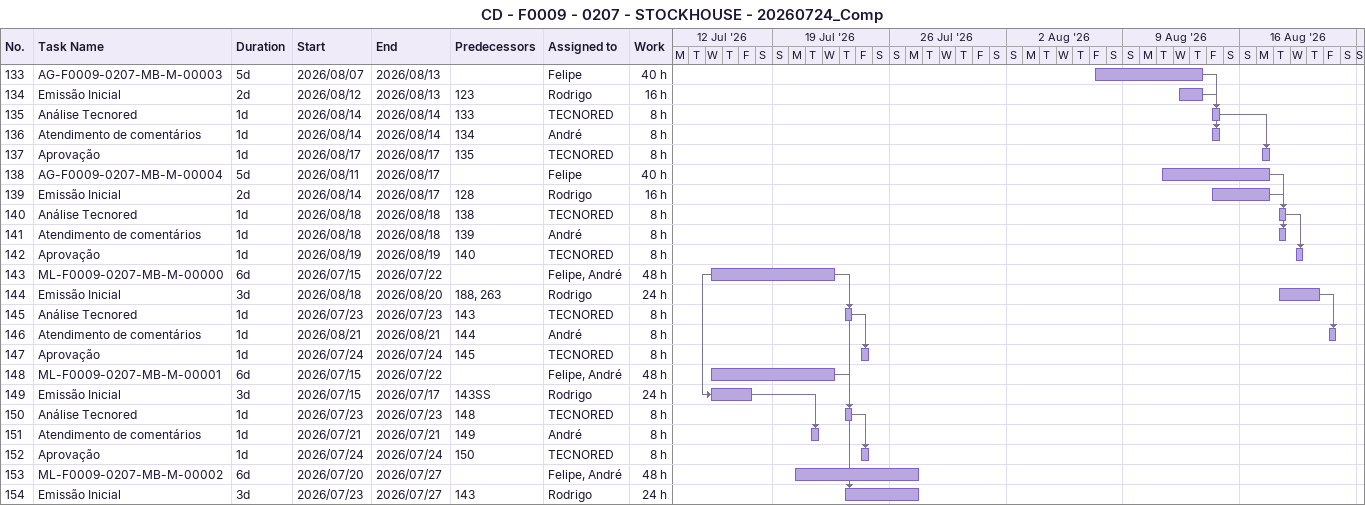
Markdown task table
CD - F0009 - 0207 - STOCKHOUSE - 20260724_Comp

| ID | Task | Duration | Start | Finish | Predecessors | Resources | Work (h) |
|---|---|---|---|---|---|---|---|
| 133 | AG-F0009-0207-MB-M-00003 | 5d | 2026-08-07 | 2026-08-13 |  | Felipe | 40 |
| 134 | Emissão Inicial | 2d | 2026-08-12 | 2026-08-13 | 123 | Rodrigo | 16 |
| 135 | Análise Tecnored | 1d | 2026-08-14 | 2026-08-14 | 133 | TECNORED | 8 |
| 136 | Atendimento de comentários | 1d | 2026-08-14 | 2026-08-14 | 134 | André | 8 |
| 137 | Aprovação | 1d | 2026-08-17 | 2026-08-17 | 135 | TECNORED | 8 |
| 138 | AG-F0009-0207-MB-M-00004 | 5d | 2026-08-11 | 2026-08-17 |  | Felipe | 40 |
| 139 | Emissão Inicial | 2d | 2026-08-14 | 2026-08-17 | 128 | Rodrigo | 16 |
| 140 | Análise Tecnored | 1d | 2026-08-18 | 2026-08-18 | 138 | TECNORED | 8 |
| 141 | Atendimento de comentários | 1d | 2026-08-18 | 2026-08-18 | 139 | André | 8 |
| 142 | Aprovação | 1d | 2026-08-19 | 2026-08-19 | 140 | TECNORED | 8 |
| 143 | ML-F0009-0207-MB-M-00000 | 6d | 2026-07-15 | 2026-07-22 |  | Felipe, André | 48 |
| 144 | Emissão Inicial | 3d | 2026-08-18 | 2026-08-20 | 188, 263 | Rodrigo | 24 |
| 145 | Análise Tecnored | 1d | 2026-07-23 | 2026-07-23 | 143 | TECNORED | 8 |
| 146 | Atendimento de comentários | 1d | 2026-08-21 | 2026-08-21 | 144 | André | 8 |
| 147 | Aprovação | 1d | 2026-07-24 | 2026-07-24 | 145 | TECNORED | 8 |
| 148 | ML-F0009-0207-MB-M-00001 | 6d | 2026-07-15 | 2026-07-22 |  | Felipe, André | 48 |
| 149 | Emissão Inicial | 3d | 2026-07-15 | 2026-07-17 | 143SS | Rodrigo | 24 |
| 150 | Análise Tecnored | 1d | 2026-07-23 | 2026-07-23 | 148 | TECNORED | 8 |
| 151 | Atendimento de comentários | 1d | 2026-07-21 | 2026-07-21 | 149 | André | 8 |
| 152 | Aprovação | 1d | 2026-07-24 | 2026-07-24 | 150 | TECNORED | 8 |
| 153 | ML-F0009-0207-MB-M-00002 | 6d | 2026-07-20 | 2026-07-27 |  | Felipe, André | 48 |
| 154 | Emissão Inicial | 3d | 2026-07-23 | 2026-07-27 | 143 | Rodrigo | 24 |
